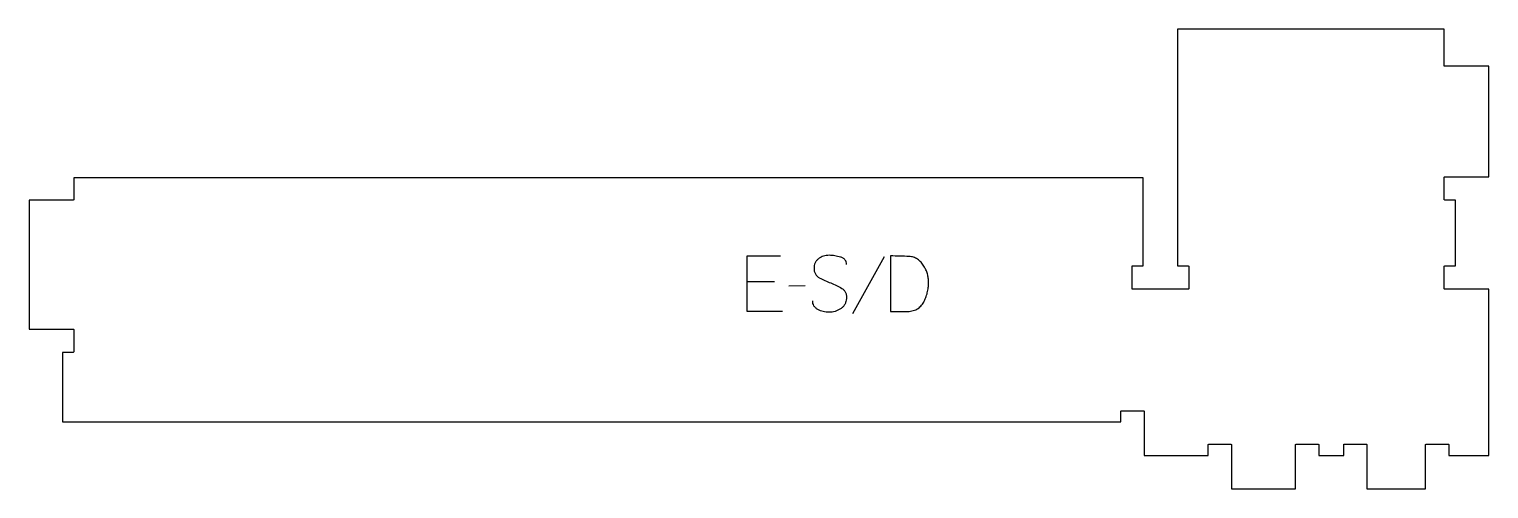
# Model space of a CAD drawing. Extents: x 0 to 786, y 0 to 248.
import ezdxf

# ---------------------------------------------------------------- set-up
doc = ezdxf.new("R2010")
doc.units = 0
doc.layers.add('1_ANYTOOL_1MMDEEP_LABELS_S', color=2, linetype='CONTINUOUS')
doc.layers.add('4_ANYTOOL_CUTTHROUGH_OUTSI', color=5, linetype='CONTINUOUS')

msp = doc.modelspace()

# ---------------------------------------------------------------- linework, layer by layer
at = {"layer": '1_ANYTOOL_1MMDEEP_LABELS_S'}
for p, q in [((460.163875, 124.922755), (442.978161, 94.151326)), ((401.106732, 111.465612), (386.44959, 111.465612)), ((417.606732, 109.279898), (408.821018, 109.194183))]:
    msp.add_line(p, q, dxfattribs=at)
msp.add_lwpolyline([(439.84959, 120.808469, 0.071867), (439.656476, 122.145076, 0.100684), (439.029947, 123.326326, 0.047558), (438.555393, 123.802777, 0.038563), (438.005393, 124.191505, 0.037928), (437.308205, 124.538973, 0.026634), (436.571018, 124.794183, 0.028461), (433.547685, 125.480166, 0.041577), (430.463875, 125.737041, 0.036938), (428.961515, 125.625901, 0.041531), (427.496018, 125.281683, 0.041583), (426.118641, 124.704475, 0.038125), (424.84959, 123.915612, 0.057611), (423.779437, 122.923708, 0.065808), (422.985304, 121.703112, 0.06469), (422.507808, 120.243557, 0.046778), (422.363875, 118.708469, 0.052235), (422.526231, 117.158627, 0.075448), (423.071018, 115.708469, 0.076671), (423.98711, 114.535417, 0.061023), (425.192447, 113.651326, 0.021951), (428.221301, 112.123981, 0.018213), (431.363875, 110.844183, -0.02405), (434.46536, 109.538721, -0.02981), (437.406732, 107.908469, -0.068439), (438.548034, 106.942539, -0.079282), (439.356732, 105.690612, -0.076308), (439.781732, 104.11193, -0.047772), (439.806732, 102.465612, -0.046243), (439.513498, 100.784653, -0.06359), (438.863875, 99.213826, -0.064671), (437.891051, 97.929637, -0.057073), (436.635304, 96.915612, -0.067522), (433.666995, 95.552702, -0.070793), (430.442447, 95.051326, -0.064027), (427.303431, 95.413841, -0.070447), (424.378161, 96.594183, -0.054374), (423.219744, 97.443816, -0.074742), (422.321018, 98.554898, -0.075199), (421.798011, 99.861276, -0.057737), (421.635304, 101.265612)], format="xyb", dxfattribs=at)
msp.add_lwpolyline([(405.392447, 95.394183), (386.44959, 95.394183), (386.44959, 125.394183), (404.278161, 125.394183)], dxfattribs=at)
msp.add_lwpolyline([(463.592447, 125.394183), (463.592447, 95.394183), (472.121018, 95.479898, 0.046402), (475.027392, 95.788074, 0.07465), (477.756732, 96.776326, 0.077785), (479.839718, 98.365349, 0.06915), (481.378161, 100.494183, 0.029998), (482.515687, 102.989499, 0.031416), (483.338875, 105.604898, 0.031395), (483.831519, 108.32222, 0.029153), (483.992447, 111.079898, 0.03275), (483.839967, 113.40532, 0.035889), (483.371018, 115.687041, 0.03592), (482.586159, 117.862408, 0.033706), (481.506732, 119.908469, 0.042675), (479.948249, 121.998221, 0.065683), (477.98709, 123.695969, 0.068103), (475.889363, 124.699877, 0.065471), (473.59959, 125.115612, 0.005437), (468.597468, 125.305667, 0.00471)], format="xyb", close=True, dxfattribs=at)
at = {"layer": '4_ANYTOOL_CUTTHROUGH_OUTSI'}
msp.add_lwpolyline([(764, 18), (785.5, 18), (785.5, 107.5), (761.75, 107.5, -0.414214), (761.5, 107.75), (761.5, 119.75, -0.414214), (761.75, 120), (767.5, 120), (767.5, 155.5), (761.75, 155.5, -0.414214), (761.5, 155.75), (761.5, 167.75, -0.414214), (761.75, 168), (785.5, 168), (785.5, 227.5), (761.75, 227.5, -0.414214), (761.5, 227.75), (761.5, 247.5), (618, 247.5), (618, 120), (623.75, 120, -0.414214), (624, 119.75), (624, 107.75, -0.414214), (623.75, 107.5), (593.75, 107.5, -0.414214), (593.5, 107.75), (593.5, 119.75, -0.414214), (593.75, 120), (599.5, 120), (599.5, 167.5), (24, 167.5), (24, 155.740249, -0.414214), (23.75, 155.490249), (0, 155.490249), (0, 85.990249), (23.75, 85.990249, -0.414214), (24, 85.740249), (24, 73.740249, -0.414193), (23.750017, 73.490249), (17.997414, 73.489855), (17.999983, 35.990249), (587.499344, 35.990249), (587.499344, 41.740249, -0.414214), (587.749344, 41.990249), (599.749344, 41.990249, -0.414214), (599.999344, 41.740249), (599.999344, 18), (634.5, 18), (634.5, 23.75, -0.414214), (634.75, 24), (646.75, 24, -0.414214), (647, 23.75), (647, 0), (681.5, 0), (681.5, 23.75, -0.414214), (681.75, 24), (693.75, 24, -0.414214), (694, 23.75), (694, 18), (707.411, 18), (707.411, 23.75, -0.414214), (707.661, 24), (719.661, 24, -0.414214), (719.911, 23.75), (719.911, 0), (751.5, 0), (751.5, 23.75, -0.414214), (751.75, 24), (763.75, 24, -0.414214), (764, 23.75)], format="xyb", close=True, dxfattribs=at)

doc.saveas('drawing.dxf')
